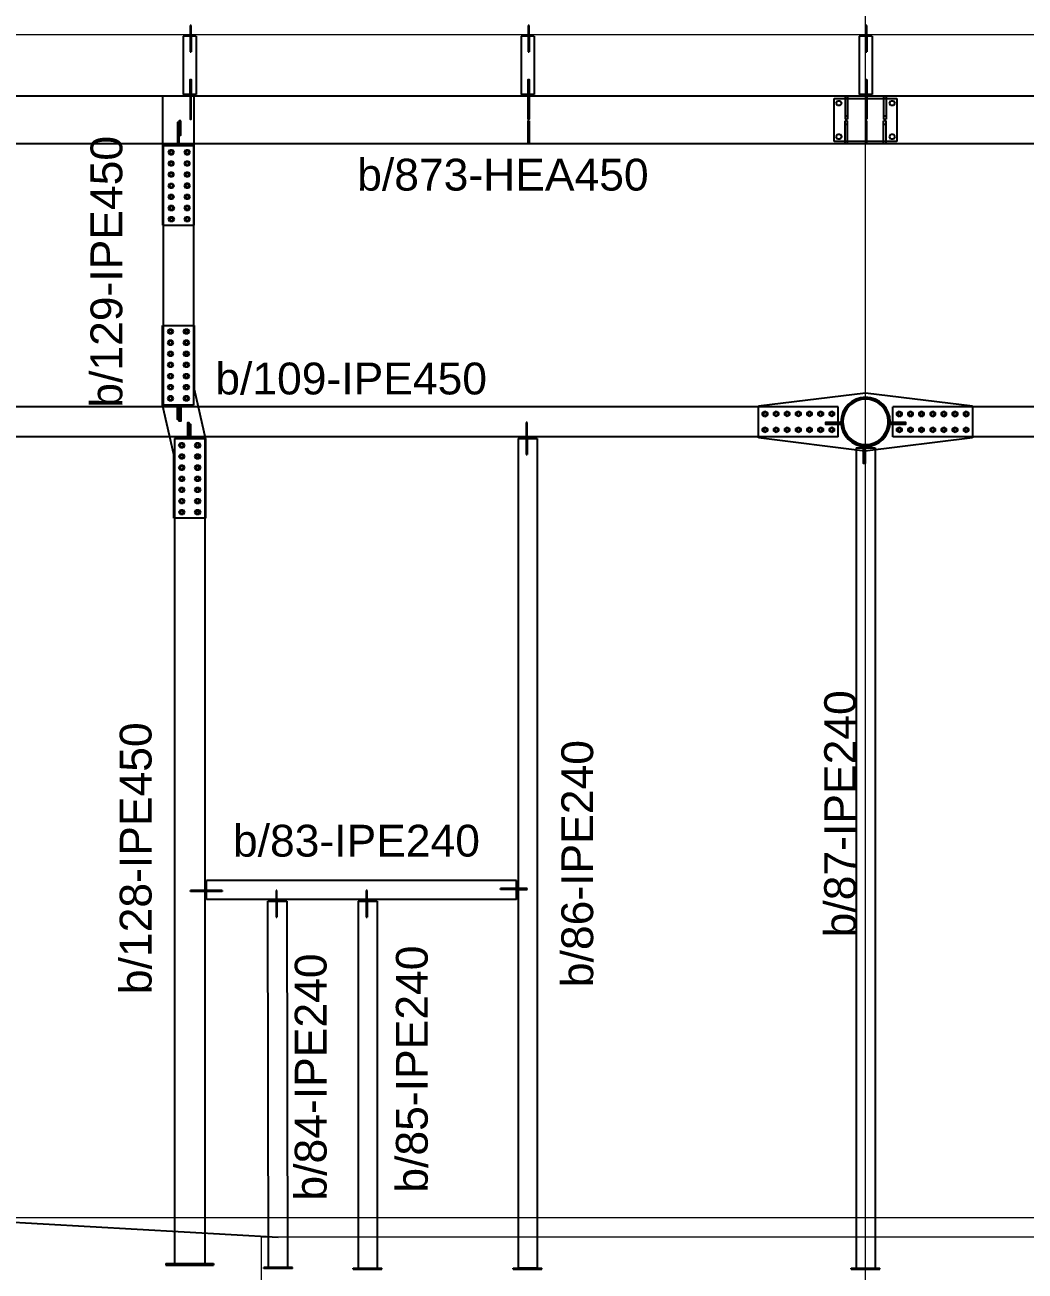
# Model space of a CAD drawing. Extents: x 7536 to 102814, y -9868 to 35131.
# Drawn here: x 50546 to 56836, y 22618 to 30450 of the extents above; entities that cross this region are included whole.
import ezdxf
from ezdxf.enums import TextEntityAlignment as Align

# ---------------------------------------------------------------- set-up
doc = ezdxf.new("R2010")
doc.units = 0
doc.header["$LTSCALE"] = 0.4
doc.linetypes.add('Grid Line', pattern=[3.33375, 1.905, -0.47625, 0.47625, -0.47625])
doc.layers.get('0').update_dxf_attribs({"color": 255})
for name, color, linetype, lineweight in [('0-1', 7, 'Continuous', 5), ('E_COLUMNAS-1', 1, 'Continuous', 25), ('E_EJES-1', 8, 'Grid Line', 9), ('E_TEXTO', 3, 'Continuous', 9), ('E_VIGAS-2', 5, 'Continuous', 25), ('I-WALL-1', 2, 'Continuous', 18)]:
    doc.layers.add(name, color=color, linetype=linetype, lineweight=lineweight)
doc.layers.add('P-PLATINA', color=6, linetype='Continuous')
doc.layers.add('VIGAS', color=8, linetype='Continuous')
doc.styles.add('VERDANA', font='arial.ttf')

msp = doc.modelspace()

# ---------------------------------------------------------------- linework, layer by layer
at = {"color": 1, "linetype": 'Continuous'}
for p, q in [((55647.5, 29958), (55656.2, 29973)), ((55656.2, 29943), (55647.5, 29958)), ((55656.2, 29973), (55673.5, 29973)), ((55673.5, 29943), (55656.2, 29943)), ((55673.5, 29973), (55682.2, 29958)), ((55682.2, 29958), (55673.5, 29943)), ((55982.5, 29958), (55991.2, 29973)), ((55991.2, 29943), (55982.5, 29958)), ((55991.2, 29973), (56008.5, 29973)), ((56008.5, 29943), (55991.2, 29943)), ((56008.5, 29973), (56017.2, 29958)), ((56017.2, 29958), (56008.5, 29943)), ((55647.5, 29748), (55656.2, 29763)), ((55656.2, 29763), (55673.5, 29763)), ((55673.5, 29763), (55682.2, 29748)), ((55982.5, 29748), (55991.2, 29763)), ((55991.2, 29763), (56008.5, 29763)), ((56008.5, 29763), (56017.2, 29748)), ((55656.2, 29733), (55647.5, 29748)), ((55673.5, 29733), (55656.2, 29733)), ((55682.2, 29748), (55673.5, 29733)), ((55991.2, 29733), (55982.5, 29748)), ((56008.5, 29733), (55991.2, 29733)), ((56017.2, 29748), (56008.5, 29733))]:
    msp.add_line(p, q, dxfattribs=at)
for centre, radius, start, end in [((51466.1, 29649.7), 11.5, 108.10235, 288.10235), ((51466.1, 29649.7), 10, 0.10235, 180.10235), ((51466.1, 29649.7), 10, 180.10235, 0.10235), ((51466.1, 29649.7), 11.5, 288.10235, 108.10235), ((51566.1, 29649.9), 11.5, 108.10235, 288.10235), ((51566.1, 29649.9), 10, 0.10235, 180.10235), ((51566.1, 29649.9), 10, 180.10235, 0.10235), ((51566.1, 29649.9), 11.5, 288.10235, 108.10235), ((51466.2, 29579.7), 11.5, 108.10235, 288.10235), ((51466.2, 29579.7), 10, 0.10235, 180.10235), ((51466.2, 29579.7), 10, 180.10235, 0.10235), ((51466.2, 29579.7), 11.5, 288.10235, 108.10235), ((51566.2, 29579.9), 11.5, 108.10235, 288.10235), ((51566.2, 29579.9), 10, 0.10235, 180.10235), ((51566.2, 29579.9), 10, 180.10235, 0.10235), ((51566.2, 29579.9), 11.5, 288.10235, 108.10235), ((51466.3, 29509.7), 11.5, 108.10235, 288.10235), ((51466.4, 29439.7), 11.5, 108.10235, 288.10235), ((51466.3, 29509.7), 10, 0.10235, 180.10235), ((51466.3, 29509.7), 10, 180.10235, 0.10235), ((51466.4, 29439.7), 10, 0.10235, 180.10235), ((51466.3, 29509.7), 11.5, 288.10235, 108.10235), ((51466.4, 29439.7), 11.5, 288.10235, 108.10235), ((51566.3, 29509.9), 11.5, 108.10235, 288.10235), ((51566.4, 29439.9), 11.5, 108.10235, 288.10235), ((51566.3, 29509.9), 10, 0.10235, 180.10235), ((51566.3, 29509.9), 10, 180.10235, 0.10235), ((51566.4, 29439.9), 10, 0.10235, 180.10235), ((51566.3, 29509.9), 11.5, 288.10235, 108.10235), ((51566.4, 29439.9), 11.5, 288.10235, 108.10235), ((51466.6, 29369.7), 11.5, 108.10235, 288.10235), ((51466.4, 29439.7), 10, 180.10235, 0.10235), ((51466.6, 29369.7), 10, 0.10235, 180.10235), ((51466.6, 29369.7), 11.5, 288.10235, 108.10235), ((51566.6, 29369.9), 11.5, 108.10235, 288.10235), ((51566.4, 29439.9), 10, 180.10235, 0.10235), ((51566.6, 29369.9), 10, 0.10235, 180.10235), ((51566.6, 29369.9), 11.5, 288.10235, 108.10235), ((51466.7, 29299.7), 11.5, 108.10235, 288.10235), ((51466.6, 29369.7), 10, 180.10235, 0.10235), ((51466.7, 29299.7), 10, 0.10235, 180.10235), ((51466.7, 29299.7), 10, 180.10235, 0.10235), ((51466.7, 29299.7), 11.5, 288.10235, 108.10235), ((51566.7, 29299.9), 11.5, 108.10235, 288.10235), ((51566.6, 29369.9), 10, 180.10235, 0.10235), ((51566.7, 29299.9), 10, 0.10235, 180.10235), ((51566.7, 29299.9), 10, 180.10235, 0.10235), ((51566.7, 29299.9), 11.5, 288.10235, 108.10235), ((51466.8, 29229.7), 11.5, 108.10235, 288.10235), ((51466.8, 29229.7), 10, 0.10235, 180.10235), ((51466.8, 29229.7), 10, 180.10235, 0.10235), ((51466.8, 29229.7), 11.5, 288.10235, 108.10235), ((51566.8, 29229.9), 11.5, 108.10235, 288.10235), ((51566.8, 29229.9), 10, 0.10235, 180.10235), ((51566.8, 29229.9), 10, 180.10235, 0.10235), ((51566.8, 29229.9), 11.5, 288.10235, 108.10235), ((51461.4, 28523.4), 11.5, 108, 288), ((51461.4, 28523.4), 10, 0, 180), ((51461.4, 28523.4), 10, 180, 0), ((51461.4, 28523.4), 11.5, 288, 108), ((51561.4, 28523.4), 11.5, 108, 288), ((51561.4, 28523.4), 10, 0, 180), ((51561.4, 28523.4), 10, 180, 0), ((51561.4, 28523.4), 11.5, 288, 108), ((51461.4, 28453.4), 11.5, 108, 288), ((51461.4, 28453.4), 10, 0, 180), ((51461.4, 28453.4), 10, 180, 0), ((51461.4, 28453.4), 11.5, 288, 108), ((51561.4, 28453.4), 11.5, 108, 288), ((51561.4, 28453.4), 10, 0, 180), ((51561.4, 28453.4), 10, 180, 0), ((51561.4, 28453.4), 11.5, 288, 108), ((51461.4, 28383.4), 11.5, 108, 288), ((51461.4, 28383.4), 10, 0, 180), ((51461.4, 28383.4), 10, 180, 0), ((51461.4, 28383.4), 11.5, 288, 108), ((51561.4, 28383.4), 11.5, 108, 288), ((51561.4, 28383.4), 10, 0, 180), ((51561.4, 28383.4), 10, 180, 0), ((51561.4, 28383.4), 11.5, 288, 108), ((51461.4, 28313.4), 11.5, 108, 288), ((51461.4, 28313.4), 10, 0, 180), ((51461.4, 28313.4), 10, 180, 0), ((51461.4, 28313.4), 11.5, 288, 108), ((51561.4, 28313.4), 11.5, 108, 288), ((51561.4, 28313.4), 10, 0, 180), ((51561.4, 28313.4), 10, 180, 0), ((51561.4, 28313.4), 11.5, 288, 108), ((51461.4, 28243.4), 11.5, 108, 288), ((51461.4, 28243.4), 10, 0, 180), ((51461.4, 28243.4), 10, 180, 0), ((51461.4, 28243.4), 11.5, 288, 108), ((51561.4, 28243.4), 11.5, 108, 288), ((51561.4, 28243.4), 10, 0, 180), ((51561.4, 28243.4), 10, 180, 0), ((51561.4, 28243.4), 11.5, 288, 108), ((51461.4, 28173.4), 11.5, 108, 288), ((51461.4, 28173.4), 10, 0, 180), ((51461.4, 28173.4), 10, 180, 0), ((51461.4, 28173.4), 11.5, 288, 108), ((51561.4, 28173.4), 11.5, 108, 288), ((51561.4, 28173.4), 10, 0, 180), ((51561.4, 28173.4), 10, 180, 0), ((51561.4, 28173.4), 11.5, 288, 108), ((51461.4, 28103.4), 11.5, 108, 288), ((51461.4, 28103.4), 10, 0, 180), ((51461.4, 28103.4), 10, 180, 0), ((51461.4, 28103.4), 11.5, 288, 108), ((51561.4, 28103.4), 11.5, 108, 288), ((51561.4, 28103.4), 10, 0, 180), ((51561.4, 28103.4), 10, 180, 0), ((51561.4, 28103.4), 11.5, 288, 108), ((55199.9, 28005.7), 11.5, 18.0268, 198.0268), ((55199.9, 28005.7), 11.5, 198.0268, 18.0268), ((55199.9, 28005.7), 10, 90.0268, 270.0268), ((55199.9, 28005.7), 10, 270.0268, 90.0268), ((55269.9, 28005.7), 11.5, 18.0268, 198.0268), ((55269.9, 28005.7), 11.5, 198.0268, 18.0268), ((55269.9, 28005.7), 10, 90.0268, 270.0268), ((55269.9, 28005.7), 10, 270.0268, 90.0268), ((55339.9, 28005.7), 11.5, 18.0268, 198.0268), ((55339.9, 28005.7), 11.5, 198.0268, 18.0268), ((55339.9, 28005.7), 10, 90.0268, 270.0268), ((55339.9, 28005.7), 10, 270.0268, 90.0268), ((55409.9, 28005.8), 11.5, 18.0268, 198.0268), ((55409.9, 28005.8), 11.5, 198.0268, 18.0268), ((55409.9, 28005.8), 10, 90.0268, 270.0268), ((55409.9, 28005.8), 10, 270.0268, 90.0268), ((55479.9, 28005.8), 11.5, 18.0268, 198.0268), ((55479.9, 28005.8), 11.5, 198.0268, 18.0268), ((55479.9, 28005.8), 10, 90.0268, 270.0268), ((55479.9, 28005.8), 10, 270.0268, 90.0268), ((55549.9, 28005.8), 11.5, 18.0268, 198.0268), ((55549.9, 28005.8), 11.5, 198.0268, 18.0268), ((55549.9, 28005.8), 10, 90.0268, 270.0268), ((55549.9, 28005.8), 10, 270.0268, 90.0268), ((55619.9, 28005.9), 11.5, 18.0268, 198.0268), ((55619.9, 28005.9), 11.5, 198.0268, 18.0268), ((55619.9, 28005.9), 10, 90.0268, 270.0268), ((55619.9, 28005.9), 10, 270.0268, 90.0268), ((56044.9, 28005.4), 11.5, 18.0268, 198.0268), ((56044.9, 28005.4), 11.5, 198.0268, 18.0268), ((56044.9, 28005.4), 10, 90.0268, 270.0268), ((56044.9, 28005.4), 10, 270.0268, 90.0268), ((56114.9, 28005.4), 11.5, 18.0268, 198.0268), ((56114.9, 28005.4), 11.5, 198.0268, 18.0268), ((56114.9, 28005.4), 10, 90.0268, 270.0268), ((56114.9, 28005.4), 10, 270.0268, 90.0268), ((56184.9, 28005.5), 11.5, 18.0268, 198.0268), ((56184.9, 28005.5), 11.5, 198.0268, 18.0268), ((56184.9, 28005.5), 10, 90.0268, 270.0268), ((56184.9, 28005.5), 10, 270.0268, 90.0268), ((56254.9, 28005.5), 11.5, 18.0268, 198.0268), ((56254.9, 28005.5), 11.5, 198.0268, 18.0268), ((56254.9, 28005.5), 10, 90.0268, 270.0268), ((56254.9, 28005.5), 10, 270.0268, 90.0268), ((56324.9, 28005.5), 11.5, 18.0268, 198.0268), ((56324.9, 28005.5), 11.5, 198.0268, 18.0268), ((56324.9, 28005.5), 10, 90.0268, 270.0268), ((56324.9, 28005.5), 10, 270.0268, 90.0268), ((56394.9, 28005.6), 11.5, 18.0268, 198.0268), ((56394.9, 28005.6), 11.5, 198.0268, 18.0268), ((56394.9, 28005.6), 10, 90.0268, 270.0268), ((56394.9, 28005.6), 10, 270.0268, 90.0268), ((56464.9, 28005.6), 11.5, 18.0268, 198.0268), ((56464.9, 28005.6), 11.5, 198.0268, 18.0268), ((56464.9, 28005.6), 10, 90.0268, 270.0268), ((56464.9, 28005.6), 10, 270.0268, 90.0268), ((55199.9, 27905.7), 11.5, 18.0268, 198.0268), ((55199.9, 27905.7), 11.5, 198.0268, 18.0268), ((55199.9, 27905.7), 10, 90.0268, 270.0268), ((55199.9, 27905.7), 10, 270.0268, 90.0268), ((55269.9, 27905.7), 11.5, 18.0268, 198.0268), ((55269.9, 27905.7), 11.5, 198.0268, 18.0268), ((55269.9, 27905.7), 10, 90.0268, 270.0268), ((55269.9, 27905.7), 10, 270.0268, 90.0268), ((55339.9, 27905.7), 11.5, 18.0268, 198.0268), ((55339.9, 27905.7), 11.5, 198.0268, 18.0268), ((55339.9, 27905.7), 10, 90.0268, 270.0268), ((55339.9, 27905.7), 10, 270.0268, 90.0268), ((55409.9, 27905.8), 11.5, 18.0268, 198.0268), ((55409.9, 27905.8), 11.5, 198.0268, 18.0268), ((55409.9, 27905.8), 10, 90.0268, 270.0268), ((55409.9, 27905.8), 10, 270.0268, 90.0268), ((55479.9, 27905.8), 11.5, 18.0268, 198.0268), ((55479.9, 27905.8), 11.5, 198.0268, 18.0268), ((55479.9, 27905.8), 10, 90.0268, 270.0268), ((55479.9, 27905.8), 10, 270.0268, 90.0268), ((55549.9, 27905.8), 11.5, 18.0268, 198.0268), ((55549.9, 27905.8), 11.5, 198.0268, 18.0268), ((55549.9, 27905.8), 10, 90.0268, 270.0268), ((55549.9, 27905.8), 10, 270.0268, 90.0268), ((55619.9, 27905.9), 11.5, 18.0268, 198.0268), ((55619.9, 27905.9), 11.5, 198.0268, 18.0268), ((55619.9, 27905.9), 10, 90.0268, 270.0268), ((55619.9, 27905.9), 10, 270.0268, 90.0268), ((56044.9, 27905.4), 11.5, 18.0268, 198.0268), ((56044.9, 27905.4), 11.5, 198.0268, 18.0268), ((56044.9, 27905.4), 10, 90.0268, 270.0268), ((56044.9, 27905.4), 10, 270.0268, 90.0268), ((56114.9, 27905.4), 11.5, 18.0268, 198.0268), ((56114.9, 27905.4), 11.5, 198.0268, 18.0268), ((56114.9, 27905.4), 10, 90.0268, 270.0268), ((56114.9, 27905.4), 10, 270.0268, 90.0268), ((56184.9, 27905.5), 11.5, 18.0268, 198.0268), ((56184.9, 27905.5), 11.5, 198.0268, 18.0268), ((56184.9, 27905.5), 10, 90.0268, 270.0268), ((56184.9, 27905.5), 10, 270.0268, 90.0268), ((56254.9, 27905.5), 11.5, 18.0268, 198.0268), ((56254.9, 27905.5), 11.5, 198.0268, 18.0268), ((56254.9, 27905.5), 10, 90.0268, 270.0268), ((56254.9, 27905.5), 10, 270.0268, 90.0268), ((56324.9, 27905.5), 11.5, 18.0268, 198.0268), ((56324.9, 27905.5), 11.5, 198.0268, 18.0268), ((56324.9, 27905.5), 10, 90.0268, 270.0268), ((56324.9, 27905.5), 10, 270.0268, 90.0268), ((56394.9, 27905.6), 11.5, 18.0268, 198.0268), ((56394.9, 27905.6), 11.5, 198.0268, 18.0268), ((56394.9, 27905.6), 10, 90.0268, 270.0268), ((56394.9, 27905.6), 10, 270.0268, 90.0268), ((56464.9, 27905.6), 11.5, 18.0268, 198.0268), ((56464.9, 27905.6), 11.5, 198.0268, 18.0268), ((56464.9, 27905.6), 10, 90.0268, 270.0268), ((56464.9, 27905.6), 10, 270.0268, 90.0268), ((51532.4, 27807.9), 11.5, 108, 288), ((51532.4, 27807.9), 10, 0, 180), ((51532.4, 27807.9), 10, 180, 0), ((51532.4, 27807.9), 11.5, 288, 108), ((51632.4, 27807.9), 11.5, 108, 288), ((51632.4, 27807.9), 10, 0, 180), ((51632.4, 27807.9), 10, 180, 0), ((51632.4, 27807.9), 11.5, 288, 108), ((51532.4, 27737.9), 11.5, 108, 288), ((51532.4, 27737.9), 10, 0, 180), ((51532.4, 27737.9), 10, 180, 0), ((51532.4, 27737.9), 11.5, 288, 108), ((51632.4, 27737.9), 11.5, 108, 288), ((51632.4, 27737.9), 10, 0, 180), ((51632.4, 27737.9), 10, 180, 0), ((51632.4, 27737.9), 11.5, 288, 108), ((51532.4, 27667.9), 11.5, 108, 288), ((51532.4, 27667.9), 10, 0, 180), ((51532.4, 27667.9), 10, 180, 0), ((51532.4, 27667.9), 11.5, 288, 108), ((51632.4, 27667.9), 11.5, 108, 288), ((51632.4, 27667.9), 10, 0, 180), ((51632.4, 27667.9), 10, 180, 0), ((51632.4, 27667.9), 11.5, 288, 108), ((51532.4, 27597.9), 11.5, 108, 288), ((51532.4, 27597.9), 10, 0, 180), ((51532.4, 27597.9), 10, 180, 0), ((51532.4, 27597.9), 11.5, 288, 108), ((51632.4, 27597.9), 11.5, 108, 288), ((51632.4, 27597.9), 10, 0, 180), ((51632.4, 27597.9), 10, 180, 0), ((51632.4, 27597.9), 11.5, 288, 108), ((51532.4, 27527.9), 11.5, 108, 288), ((51532.4, 27527.9), 10, 0, 180), ((51532.4, 27527.9), 10, 180, 0), ((51532.4, 27527.9), 11.5, 288, 108), ((51632.4, 27527.9), 11.5, 108, 288), ((51632.4, 27527.9), 10, 0, 180), ((51632.4, 27527.9), 10, 180, 0), ((51632.4, 27527.9), 11.5, 288, 108), ((51532.4, 27457.9), 11.5, 108, 288), ((51532.4, 27457.9), 10, 0, 180), ((51532.4, 27457.9), 10, 180, 0), ((51532.4, 27457.9), 11.5, 288, 108), ((51632.4, 27457.9), 11.5, 108, 288), ((51632.4, 27457.9), 10, 0, 180), ((51632.4, 27457.9), 10, 180, 0), ((51632.4, 27457.9), 11.5, 288, 108), ((51532.4, 27387.9), 11.5, 108, 288), ((51532.4, 27387.9), 10, 0, 180), ((51532.4, 27387.9), 10, 180, 0), ((51532.4, 27387.9), 11.5, 288, 108), ((51632.4, 27387.9), 11.5, 108, 288), ((51632.4, 27387.9), 10, 0, 180), ((51632.4, 27387.9), 10, 180, 0), ((51632.4, 27387.9), 11.5, 288, 108)]:
    msp.add_arc(centre, radius, start, end, dxfattribs=at)
at = {"layer": '0-1', "color": 8}
msp.add_line((61827.4, 30389.2), (49837.4, 30389.2), dxfattribs=at)
at = {"layer": 'E_COLUMNAS-1'}
for centre, radius, start, end in [((55832.4, 27955.7), 155, 78.75, 258.75), ((55832.4, 27955.7), 155, 78.75, 258.75), ((55832.4, 27955.6), 152.5, 11.25, 191.25), ((55832.4, 27955.6), 142.5, 348.75, 168.75), ((55832.4, 27955.7), 155, 258.75, 78.75), ((55832.4, 27955.7), 155, 258.75, 78.75), ((55832.4, 27955.6), 152.5, 191.25, 11.25), ((55832.4, 27955.6), 142.5, 168.75, 348.75)]:
    msp.add_arc(centre, radius, start, end, dxfattribs=at)
at = {"layer": 'E_EJES-1'}
for p, q in [((55832.4, 3740.4), (55832.4, 34230.5)), ((8436, 22955.7), (101914.5, 22955.7))]:
    msp.add_line(p, q, dxfattribs=at)
at = {"layer": 'E_VIGAS-2', "color": 30, "true_color": 0xf26722}
msp.add_line((38801.6, 23587.9), (52139, 22830.8), dxfattribs=at)
at = {"layer": 'I-WALL-1', "color": 40, "true_color": 0xf8d731}
msp.add_lwpolyline([(56032.6, 15080.8), (56032.6, 22330.8), (59632.6, 22330.8), (59632.6, 22830.8), (52032.6, 22830.8), (52032.6, 22330.8), (55632.6, 22330.8), (55632.6, 15080.8), (52032.6, 15080.8), (52032.6, 14580.8), (59632.6, 14580.8), (59632.6, 15080.8)], close=True, dxfattribs=at)
at = {"layer": 'P-PLATINA'}
for p, q in [((51585.1, 30022.5), (51591.1, 30022.5)), ((53710.1, 30022.5), (53716.1, 30022.5)), ((51585.1, 29883.3), (51591.1, 29883.3)), ((53710.1, 29883.3), (53716.1, 29883.3)), ((53710.1, 29816.8), (53716.1, 29816.8)), ((51516.1, 27985.4), (51526.1, 27985.4)), ((51571.7, 27926), (51577.7, 27926))]:
    msp.add_line(p, q, dxfattribs=at)
for points in [[(51585.1, 30002.7), (51585.1, 30012.5), (51585.1, 30107.5), (51591.1, 30107.5), (51591.1, 30012.5), (51591.1, 30002.7)], [(53710.1, 30002.5), (53710.1, 30012.5), (53710.1, 30107.5), (53716.1, 30107.5), (53716.1, 30012.5), (53716.1, 30002.5)], [(51585.1, 30002.5), (51585.1, 29858.3), (51591.1, 29858.3), (51591.1, 30002.5)], [(53716.1, 30002.5), (53716.1, 29858.3), (53710.1, 29858.3), (53710.1, 30002.5)], [(51516.1, 29692.5), (51516.1, 29836.8), (51506.7, 29836.8), (51506.7, 29692.5)], [(51516.1, 28060.7), (51516.1, 27970.4), (51506.7, 27970.4), (51506.7, 28060.7)], [(51577.7, 27850.7), (51577.7, 27941), (51587.1, 27941), (51587.1, 27850.7)]]:
    msp.add_lwpolyline(points, dxfattribs=at)
for points in [[(51526.1, 29846.8), (51516.1, 29846.8), (51516.1, 29756.8), (51526.1, 29756.8)], [(53716.1, 29846.8), (53716.1, 29706.8), (53710.1, 29706.8), (53710.1, 29846.8)], [(51526.1, 28050.4), (51526.1, 27960.4), (51516.1, 27960.4), (51516.1, 28050.4)], [(51571.7, 27861), (51571.7, 27951), (51577.7, 27951), (51577.7, 27861)], [(55679.9, 27941), (55679.9, 27951), (55677.8, 27951), (55579.9, 27951), (55579.9, 27941), (55678.8, 27941)], [(55985.9, 27941.1), (56084.8, 27940.8), (56084.8, 27950.8), (55986.9, 27951.1), (55984.8, 27951.1), (55984.8, 27941.1)], [(55819.3, 27803.1), (55829.3, 27803.1), (55829.3, 27801), (55829.3, 27693.1), (55819.3, 27693.1), (55819.3, 27802)]]:
    msp.add_lwpolyline(points, close=True, dxfattribs=at)
at = {"layer": 'VIGAS'}
for p, q in [((51591.1, 30446.7), (51585.1, 30446.7)), ((51585.1, 30446.7), (51585.1, 30389.2)), ((51585.1, 30436.7), (51591.1, 30436.7)), ((51585.1, 30389.2), (51585.1, 30379.2)), ((51585.1, 30389.2), (51591.1, 30389.2)), ((51591.1, 30389.2), (51591.1, 30446.7)), ((51591.1, 30389.2), (51591.1, 30379.2)), ((53716.1, 30446.7), (53710.1, 30446.7)), ((53710.1, 30446.7), (53710.1, 30389.2)), ((53710.1, 30436.7), (53716.1, 30436.7)), ((53710.1, 30389.2), (53710.1, 30379.2)), ((53710.1, 30389.2), (53716.1, 30389.2)), ((53716.1, 30389.2), (53716.1, 30446.7)), ((53716.1, 30389.2), (53716.1, 30379.2)), ((55840.9, 30446.7), (55834.9, 30446.7)), ((55834.9, 30446.7), (55834.9, 30389.2)), ((55834.9, 30436.7), (55840.9, 30436.7)), ((55834.9, 30389.2), (55834.9, 30379.2)), ((55834.9, 30389.2), (55840.9, 30389.2)), ((55840.9, 30389.2), (55840.9, 30446.7)), ((55840.9, 30389.2), (55840.9, 30379.2)), ((51623.6, 30379.2), (51541.6, 30379.2)), ((51541.6, 30379.2), (51541.6, 30012.5)), ((51585.1, 30379.2), (51585.1, 30281.7)), ((51585.1, 30376.7), (51591.1, 30376.7)), ((51591.1, 30379.2), (51591.1, 30281.7)), ((51623.6, 30379.2), (51623.6, 30012.5)), ((53748.6, 30379.2), (53666.6, 30379.2)), ((53666.6, 30379.2), (53666.6, 30012.5)), ((53710.1, 30379.2), (53710.1, 30281.7)), ((53710.1, 30376.7), (53716.1, 30376.7)), ((53716.1, 30379.2), (53716.1, 30281.7)), ((53748.6, 30379.2), (53748.6, 30012.5)), ((55873.4, 30379.2), (55791.4, 30379.2)), ((55791.4, 30379.2), (55791.4, 30012.5)), ((55834.9, 30379.2), (55834.9, 30281.7)), ((55834.9, 30376.7), (55840.9, 30376.7)), ((55840.9, 30379.2), (55840.9, 30281.7)), ((55873.4, 30379.2), (55873.4, 30012.5)), ((51585.1, 30296.7), (51591.1, 30296.7)), ((51585.1, 30281.7), (51591.1, 30281.7)), ((53710.1, 30296.7), (53716.1, 30296.7)), ((53710.1, 30281.7), (53716.1, 30281.7)), ((55834.9, 30296.7), (55840.9, 30296.7)), ((55834.9, 30281.7), (55840.9, 30281.7)), ((55834.9, 30107.5), (55834.9, 30012.5)), ((55834.9, 30107.5), (55840.9, 30107.5)), ((55840.9, 30107.5), (55840.9, 30012.5)), ((51510.3, 30002.5), (49832.4, 30002.5)), ((51611.4, 30002.7), (51411.4, 30002.4)), ((51411.4, 30002.4), (51411.4, 29192.2)), ((51611.4, 30002.5), (51510.3, 30002.5)), ((51623.6, 30012.5), (51541.6, 30012.5)), ((51585.1, 30002.5), (51585.1, 30002.7)), ((51591.1, 30002.5), (51585.1, 30002.5)), ((51591.1, 30002.5), (51591.1, 30002.7)), ((51611.4, 29192.5), (51611.4, 30002.7)), ((61832.4, 30002.5), (51611.4, 30002.5)), ((53748.6, 30012.5), (53666.6, 30012.5)), ((53710.1, 30002.5), (53716.1, 30002.5)), ((55703.4, 30002.5), (55703.4, 29858.3)), ((55703.4, 30002.5), (55719.4, 30002.5)), ((55719.4, 30002.5), (55719.4, 29858.3)), ((55873.4, 30012.5), (55791.4, 30012.5)), ((55834.9, 30022.5), (55840.9, 30022.5)), ((55834.9, 30012.5), (55834.9, 30002.5)), ((55834.9, 30002.5), (55834.9, 29858.3)), ((55834.9, 30002.5), (55840.9, 30002.5)), ((55840.9, 30012.5), (55840.9, 30002.5)), ((55840.9, 30002.5), (55840.9, 29858.3)), ((55945.4, 30002.5), (55945.4, 29858.3)), ((55945.4, 30002.5), (55961.4, 30002.5)), ((55961.4, 30002.5), (55961.4, 29858.3)), ((55634.9, 29988), (56029.9, 29988)), ((55634.9, 29718), (55634.9, 29988)), ((56029.9, 29988), (56029.9, 29718)), ((55703.4, 29878.3), (55719.4, 29878.3)), ((55703.4, 29858.3), (55719.4, 29858.3)), ((55719.4, 29846.8), (55703.4, 29846.8)), ((55703.4, 29702.5), (55703.4, 29846.8)), ((55719.4, 29702.5), (55719.4, 29846.8)), ((55834.9, 29883.3), (55840.9, 29883.3)), ((55834.9, 29858.3), (55840.9, 29858.3)), ((55840.9, 29846.8), (55834.9, 29846.8)), ((55834.9, 29706.8), (55834.9, 29846.8)), ((55840.9, 29706.8), (55840.9, 29846.8)), ((55945.4, 29878.3), (55961.4, 29878.3)), ((55945.4, 29858.3), (55961.4, 29858.3)), ((55961.4, 29846.8), (55945.4, 29846.8)), ((55945.4, 29702.5), (55945.4, 29846.8)), ((55961.4, 29702.5), (55961.4, 29846.8)), ((55703.4, 29826.8), (55719.4, 29826.8)), ((55834.9, 29816.8), (55840.9, 29816.8)), ((55945.4, 29826.8), (55961.4, 29826.8)), ((51411.4, 29702.5), (49832.4, 29702.5)), ((51611.4, 29702.5), (51411.4, 29702.5)), ((51416.4, 29692.5), (51606.4, 29692.5)), ((51416.4, 29692.5), (51416.4, 29192.2)), ((51606.4, 29692.5), (51606.4, 29192.5)), ((61832.4, 29702.5), (51611.4, 29702.5)), ((56029.9, 29718), (55634.9, 29718)), ((55719.4, 29702.5), (55703.4, 29702.5)), ((55840.9, 29706.8), (55834.9, 29706.8)), ((55961.4, 29702.5), (55945.4, 29702.5)), ((51448.7, 29649.7), (51457.4, 29664.7)), ((51457.4, 29634.7), (51448.7, 29649.7)), ((51457.4, 29664.7), (51474.7, 29664.7)), ((51474.7, 29634.7), (51457.4, 29634.7)), ((51474.7, 29664.7), (51483.4, 29649.8)), ((51483.4, 29649.8), (51474.7, 29634.7)), ((51548.7, 29649.9), (51557.4, 29664.9)), ((51557.4, 29634.9), (51548.7, 29649.9)), ((51557.4, 29664.9), (51574.7, 29664.9)), ((51574.7, 29634.9), (51557.4, 29634.9)), ((51574.7, 29664.9), (51583.4, 29649.9)), ((51583.4, 29649.9), (51574.7, 29634.9)), ((51448.9, 29579.7), (51457.5, 29594.7)), ((51457.6, 29564.7), (51448.9, 29579.7)), ((51457.5, 29594.7), (51474.8, 29594.7)), ((51474.9, 29564.7), (51457.6, 29564.7)), ((51474.8, 29594.7), (51483.5, 29579.8)), ((51483.5, 29579.8), (51474.9, 29564.7)), ((51548.9, 29579.9), (51557.5, 29594.9)), ((51557.6, 29564.9), (51548.9, 29579.9)), ((51557.5, 29594.9), (51574.8, 29594.9)), ((51574.9, 29564.9), (51557.6, 29564.9)), ((51574.8, 29594.9), (51583.5, 29579.9)), ((51583.5, 29579.9), (51574.9, 29564.9)), ((51449, 29509.7), (51457.6, 29524.7)), ((51457.7, 29494.7), (51449, 29509.7)), ((51449.1, 29439.7), (51457.7, 29454.7)), ((51457.6, 29524.7), (51474.9, 29524.7)), ((51475, 29494.7), (51457.7, 29494.7)), ((51457.7, 29454.7), (51475.1, 29454.7)), ((51474.9, 29524.7), (51483.6, 29509.8)), ((51483.6, 29509.8), (51475, 29494.7)), ((51475.1, 29454.7), (51483.8, 29439.8)), ((51549, 29509.9), (51557.6, 29524.9)), ((51557.7, 29494.9), (51549, 29509.9)), ((51549.1, 29439.9), (51557.7, 29454.9)), ((51557.6, 29524.9), (51574.9, 29524.9)), ((51575, 29494.9), (51557.7, 29494.9)), ((51557.7, 29454.9), (51575.1, 29454.9)), ((51574.9, 29524.9), (51583.6, 29509.9)), ((51583.6, 29509.9), (51575, 29494.9)), ((51575.1, 29454.9), (51583.8, 29439.9)), ((51457.8, 29424.7), (51449.1, 29439.7)), ((51449.2, 29369.7), (51457.9, 29384.7)), ((51475.1, 29424.7), (51457.8, 29424.7)), ((51457.9, 29384.7), (51475.2, 29384.7)), ((51483.8, 29439.8), (51475.1, 29424.7)), ((51475.2, 29384.7), (51483.9, 29369.8)), ((51557.8, 29424.9), (51549.1, 29439.9)), ((51549.2, 29369.9), (51557.9, 29384.9)), ((51575.1, 29424.9), (51557.8, 29424.9)), ((51557.9, 29384.9), (51575.2, 29384.9)), ((51583.8, 29439.9), (51575.1, 29424.9)), ((51575.2, 29384.9), (51583.9, 29369.9)), ((51457.9, 29354.7), (51449.2, 29369.7)), ((51449.4, 29299.7), (51458, 29314.7)), ((51458.1, 29284.7), (51449.4, 29299.7)), ((51475.2, 29354.7), (51457.9, 29354.7)), ((51458, 29314.7), (51475.3, 29314.7)), ((51483.9, 29369.8), (51475.2, 29354.7)), ((51475.3, 29314.7), (51484, 29299.8)), ((51484, 29299.8), (51475.4, 29284.7)), ((51557.9, 29354.9), (51549.2, 29369.9)), ((51549.4, 29299.9), (51558, 29314.9)), ((51558.1, 29284.9), (51549.4, 29299.9)), ((51575.2, 29354.9), (51557.9, 29354.9)), ((51558, 29314.9), (51575.3, 29314.9)), ((51583.9, 29369.9), (51575.2, 29354.9)), ((51575.3, 29314.9), (51584, 29299.9)), ((51584, 29299.9), (51575.4, 29284.9)), ((51449.5, 29229.7), (51458.1, 29244.7)), ((51458.2, 29214.7), (51449.5, 29229.7)), ((51475.4, 29284.7), (51458.1, 29284.7)), ((51458.1, 29244.7), (51475.4, 29244.7)), ((51475.5, 29214.7), (51458.2, 29214.7)), ((51475.4, 29244.7), (51484.1, 29229.8)), ((51484.1, 29229.8), (51475.5, 29214.7)), ((51549.5, 29229.9), (51558.1, 29244.9)), ((51558.2, 29214.9), (51549.5, 29229.9)), ((51575.4, 29284.9), (51558.1, 29284.9)), ((51558.1, 29244.9), (51575.4, 29244.9)), ((51575.5, 29214.9), (51558.2, 29214.9)), ((51575.4, 29244.9), (51584.1, 29229.9)), ((51584.1, 29229.9), (51575.5, 29214.9)), ((51411.4, 29192.2), (51611.4, 29192.5)), ((51416.4, 29192.2), (51416.4, 28560.7)), ((51606.4, 29192.5), (51606.4, 28560.7)), ((51411.4, 28063.4), (51411.4, 28560.7)), ((51411.4, 28560.7), (51611.4, 28560.7)), ((51416.4, 28560.7), (51416.4, 28060.7)), ((51444, 28523.4), (51452.7, 28538.4)), ((51452.7, 28508.4), (51444, 28523.4)), ((51452.7, 28538.4), (51470, 28538.4)), ((51470, 28538.4), (51478.7, 28523.4)), ((51478.7, 28523.4), (51470, 28508.4)), ((51544, 28523.4), (51552.7, 28538.4)), ((51552.7, 28508.4), (51544, 28523.4)), ((51552.7, 28538.4), (51570, 28538.4)), ((51570, 28538.4), (51578.7, 28523.4)), ((51578.7, 28523.4), (51570, 28508.4)), ((51606.4, 28560.7), (51606.4, 28060.7)), ((51611.4, 28560.7), (51611.4, 28160.7)), ((51444, 28453.4), (51452.7, 28468.4)), ((51452.7, 28438.4), (51444, 28453.4)), ((51470, 28508.4), (51452.7, 28508.4)), ((51452.7, 28468.4), (51470, 28468.4)), ((51470, 28438.4), (51452.7, 28438.4)), ((51470, 28468.4), (51478.7, 28453.4)), ((51478.7, 28453.4), (51470, 28438.4)), ((51544, 28453.4), (51552.7, 28468.4)), ((51552.7, 28438.4), (51544, 28453.4)), ((51570, 28508.4), (51552.7, 28508.4)), ((51552.7, 28468.4), (51570, 28468.4)), ((51570, 28438.4), (51552.7, 28438.4)), ((51570, 28468.4), (51578.7, 28453.4)), ((51578.7, 28453.4), (51570, 28438.4)), ((51444, 28383.4), (51452.7, 28398.4)), ((51452.7, 28368.4), (51444, 28383.4)), ((51452.7, 28398.4), (51470, 28398.4)), ((51470, 28368.4), (51452.7, 28368.4)), ((51470, 28398.4), (51478.7, 28383.4)), ((51478.7, 28383.4), (51470, 28368.4)), ((51544, 28383.4), (51552.7, 28398.4)), ((51552.7, 28368.4), (51544, 28383.4)), ((51552.7, 28398.4), (51570, 28398.4)), ((51570, 28368.4), (51552.7, 28368.4)), ((51570, 28398.4), (51578.7, 28383.4)), ((51578.7, 28383.4), (51570, 28368.4)), ((51444, 28313.4), (51452.7, 28328.4)), ((51452.7, 28298.4), (51444, 28313.4)), ((51452.7, 28328.4), (51470, 28328.4)), ((51470, 28298.4), (51452.7, 28298.4)), ((51470, 28328.4), (51478.7, 28313.4)), ((51478.7, 28313.4), (51470, 28298.4)), ((51544, 28313.4), (51552.7, 28328.4)), ((51552.7, 28298.4), (51544, 28313.4)), ((51552.7, 28328.4), (51570, 28328.4)), ((51570, 28298.4), (51552.7, 28298.4)), ((51570, 28328.4), (51578.7, 28313.4)), ((51578.7, 28313.4), (51570, 28298.4)), ((51444, 28243.4), (51452.7, 28258.4)), ((51452.7, 28228.4), (51444, 28243.4)), ((51452.7, 28258.4), (51470, 28258.4)), ((51470, 28228.4), (51452.7, 28228.4)), ((51470, 28258.4), (51478.7, 28243.4)), ((51478.7, 28243.4), (51470, 28228.4)), ((51544, 28243.4), (51552.7, 28258.4)), ((51552.7, 28228.4), (51544, 28243.4)), ((51552.7, 28258.4), (51570, 28258.4)), ((51570, 28228.4), (51552.7, 28228.4)), ((51570, 28258.4), (51578.7, 28243.4)), ((51578.7, 28243.4), (51570, 28228.4)), ((51444, 28173.4), (51452.7, 28188.4)), ((51452.7, 28158.4), (51444, 28173.4)), ((51444, 28103.4), (51452.7, 28118.4)), ((51452.7, 28188.4), (51470, 28188.4)), ((51470, 28158.4), (51452.7, 28158.4)), ((51452.7, 28118.4), (51470, 28118.4)), ((51470, 28188.4), (51478.7, 28173.4)), ((51478.7, 28173.4), (51470, 28158.4)), ((51470, 28118.4), (51478.7, 28103.4)), ((51544, 28173.4), (51552.7, 28188.4)), ((51552.7, 28158.4), (51544, 28173.4)), ((51544, 28103.4), (51552.7, 28118.4)), ((51552.7, 28188.4), (51570, 28188.4)), ((51570, 28158.4), (51552.7, 28158.4)), ((51552.7, 28118.4), (51570, 28118.4)), ((51570, 28188.4), (51578.7, 28173.4)), ((51578.7, 28173.4), (51570, 28158.4)), ((51570, 28118.4), (51578.7, 28103.4)), ((51611.4, 28160.7), (51682.4, 27847.9)), ((55159.9, 28055.7), (55832.4, 28137.8)), ((55159.9, 28055.7), (55832.4, 28137.8)), ((55832.4, 28137.8), (56504.9, 28055.7)), ((55832.4, 28137.8), (56504.9, 28055.7)), ((51414.3, 28050.7), (48004.9, 28050.7)), ((51482.4, 27750.7), (51411.4, 28063.4)), ((51636.3, 28050.7), (51414.3, 28050.7)), ((51606.4, 28060.7), (51416.4, 28060.7)), ((51452.7, 28088.4), (51444, 28103.4)), ((51470, 28088.4), (51452.7, 28088.4)), ((51478.7, 28103.4), (51470, 28088.4)), ((51552.7, 28088.4), (51544, 28103.4)), ((51570, 28088.4), (51552.7, 28088.4)), ((51578.7, 28103.4), (51570, 28088.4)), ((55159.9, 28050.7), (51636.3, 28050.7)), ((55159.9, 27855.7), (55159.9, 28055.7)), ((55159.9, 27855.7), (55159.9, 28055.7)), ((55659.9, 28050.7), (55159.9, 28050.7)), ((55659.9, 27860.7), (55659.9, 28050.7)), ((56504.9, 28050.7), (56004.9, 28050.7)), ((56004.9, 27860.7), (56004.9, 28050.7)), ((56504.9, 28055.7), (56504.9, 27855.7)), ((56504.9, 28055.7), (56504.9, 27855.7)), ((63659.8, 28050.7), (56504.9, 28050.7)), ((55184.9, 28014.3), (55199.9, 28023)), ((55184.9, 27997), (55184.9, 28014.3)), ((55199.9, 27988.3), (55184.9, 27997)), ((55199.9, 28023), (55214.9, 28014.3)), ((55214.9, 27997), (55199.9, 27988.3)), ((55214.9, 28014.3), (55214.9, 27997)), ((55254.9, 28014.3), (55269.9, 28023)), ((55254.9, 27997), (55254.9, 28014.3)), ((55269.9, 27988.4), (55254.9, 27997)), ((55269.9, 28023), (55284.9, 28014.4)), ((55284.9, 27997), (55269.9, 27988.4)), ((55284.9, 28014.4), (55284.9, 27997)), ((55324.9, 28014.4), (55339.9, 28023)), ((55324.9, 27997.1), (55324.9, 28014.4)), ((55339.9, 27988.4), (55324.9, 27997.1)), ((55339.9, 28023), (55354.9, 28014.4)), ((55354.9, 27997.1), (55339.9, 27988.4)), ((55354.9, 28014.4), (55354.9, 27997.1)), ((55394.9, 28014.4), (55409.9, 28023.1)), ((55394.9, 27997.1), (55394.9, 28014.4)), ((55409.9, 27988.4), (55394.9, 27997.1)), ((55409.9, 28023.1), (55424.9, 28014.4)), ((55424.9, 27997.1), (55409.9, 27988.4)), ((55424.9, 28014.4), (55424.9, 27997.1)), ((55464.9, 28014.4), (55479.9, 28023.1)), ((55464.9, 27997.1), (55464.9, 28014.4)), ((55479.9, 27988.5), (55464.9, 27997.1)), ((55479.9, 28023.1), (55494.9, 28014.5)), ((55494.9, 27997.1), (55479.9, 27988.5)), ((55494.9, 28014.5), (55494.9, 27997.1)), ((55534.9, 28014.5), (55549.9, 28023.1)), ((55534.9, 27997.2), (55534.9, 28014.5)), ((55549.9, 27988.5), (55534.9, 27997.2)), ((55549.9, 28023.1), (55564.9, 28014.5)), ((55564.9, 27997.2), (55549.9, 27988.5)), ((55564.9, 28014.5), (55564.9, 27997.2)), ((55604.9, 28014.5), (55619.9, 28023.2)), ((55604.9, 27997.2), (55604.9, 28014.5)), ((55619.9, 27988.5), (55604.9, 27997.2)), ((55619.9, 28023.2), (55634.9, 28014.5)), ((55634.9, 27997.2), (55619.9, 27988.5)), ((55634.9, 28014.5), (55634.9, 27997.2)), ((56029.8, 28014.1), (56044.8, 28022.7)), ((56029.9, 27996.7), (56029.8, 28014.1)), ((56044.9, 27988.1), (56029.9, 27996.7)), ((56044.8, 28022.7), (56059.8, 28014.1)), ((56059.9, 27996.8), (56044.9, 27988.1)), ((56059.8, 28014.1), (56059.9, 27996.8)), ((56099.8, 28014.1), (56114.8, 28022.8)), ((56099.9, 27996.8), (56099.8, 28014.1)), ((56114.9, 27988.1), (56099.9, 27996.8)), ((56114.8, 28022.8), (56129.8, 28014.1)), ((56129.9, 27996.8), (56114.9, 27988.1)), ((56129.8, 28014.1), (56129.9, 27996.8)), ((56169.8, 28014.1), (56184.8, 28022.8)), ((56169.9, 27996.8), (56169.8, 28014.1)), ((56184.9, 27988.2), (56169.9, 27996.8)), ((56184.8, 28022.8), (56199.8, 28014.1)), ((56199.9, 27996.8), (56184.9, 27988.2)), ((56199.8, 28014.1), (56199.9, 27996.8)), ((56239.8, 28014.2), (56254.8, 28022.8)), ((56239.9, 27996.8), (56239.8, 28014.2)), ((56254.9, 27988.2), (56239.9, 27996.8)), ((56254.8, 28022.8), (56269.8, 28014.2)), ((56269.9, 27996.9), (56254.9, 27988.2)), ((56269.8, 28014.2), (56269.9, 27996.9)), ((56309.8, 28014.2), (56324.8, 28022.9)), ((56309.9, 27996.9), (56309.8, 28014.2)), ((56324.9, 27988.2), (56309.9, 27996.9)), ((56324.8, 28022.9), (56339.8, 28014.2)), ((56339.9, 27996.9), (56324.9, 27988.2)), ((56339.8, 28014.2), (56339.9, 27996.9)), ((56379.8, 28014.2), (56394.8, 28022.9)), ((56379.9, 27996.9), (56379.8, 28014.2)), ((56394.9, 27988.3), (56379.9, 27996.9)), ((56394.8, 28022.9), (56409.8, 28014.2)), ((56409.9, 27996.9), (56394.9, 27988.3)), ((56409.8, 28014.2), (56409.9, 27996.9)), ((56449.8, 28014.3), (56464.8, 28022.9)), ((56449.9, 27996.9), (56449.8, 28014.3)), ((56464.9, 27988.3), (56449.9, 27996.9)), ((56464.8, 28022.9), (56479.8, 28014.3)), ((56479.9, 27997), (56464.9, 27988.3)), ((56479.8, 28014.3), (56479.9, 27997)), ((53704.3, 27951), (53698.3, 27951)), ((53698.3, 27951), (53698.3, 27860.7)), ((53698.3, 27931), (53704.3, 27931)), ((53704.3, 27860.7), (53704.3, 27951)), ((55184.9, 27914.3), (55199.9, 27923)), ((55184.9, 27897), (55184.9, 27914.3)), ((55199.9, 27888.3), (55184.9, 27897)), ((55199.9, 27923), (55214.9, 27914.3)), ((55214.9, 27897), (55199.9, 27888.3)), ((55214.9, 27914.3), (55214.9, 27897)), ((55254.9, 27914.3), (55269.9, 27923)), ((55254.9, 27897), (55254.9, 27914.3)), ((55269.9, 27888.4), (55254.9, 27897)), ((55269.9, 27923), (55284.9, 27914.4)), ((55284.9, 27897), (55269.9, 27888.4)), ((55284.9, 27914.4), (55284.9, 27897)), ((55324.9, 27914.4), (55339.9, 27923)), ((55324.9, 27897.1), (55324.9, 27914.4)), ((55339.9, 27888.4), (55324.9, 27897.1)), ((55339.9, 27923), (55354.9, 27914.4)), ((55354.9, 27897.1), (55339.9, 27888.4)), ((55354.9, 27914.4), (55354.9, 27897.1)), ((55394.9, 27914.4), (55409.9, 27923.1)), ((55394.9, 27897.1), (55394.9, 27914.4)), ((55409.9, 27888.4), (55394.9, 27897.1)), ((55409.9, 27923.1), (55424.9, 27914.4)), ((55424.9, 27897.1), (55409.9, 27888.4)), ((55424.9, 27914.4), (55424.9, 27897.1)), ((55464.9, 27914.4), (55479.9, 27923.1)), ((55464.9, 27897.1), (55464.9, 27914.4)), ((55479.9, 27888.5), (55464.9, 27897.1)), ((55479.9, 27923.1), (55494.9, 27914.5)), ((55494.9, 27897.1), (55479.9, 27888.5)), ((55494.9, 27914.5), (55494.9, 27897.1)), ((55534.9, 27914.5), (55549.9, 27923.1)), ((55534.9, 27897.2), (55534.9, 27914.5)), ((55549.9, 27888.5), (55534.9, 27897.2)), ((55549.9, 27923.1), (55564.9, 27914.5)), ((55564.9, 27897.2), (55549.9, 27888.5)), ((55564.9, 27914.5), (55564.9, 27897.2)), ((55604.9, 27914.5), (55619.9, 27923.2)), ((55604.9, 27897.2), (55604.9, 27914.5)), ((55619.9, 27888.5), (55604.9, 27897.2)), ((55619.9, 27923.2), (55634.9, 27914.5)), ((55634.9, 27897.2), (55619.9, 27888.5)), ((55634.9, 27914.5), (55634.9, 27897.2)), ((56029.9, 27914.1), (56044.9, 27922.7)), ((56029.9, 27896.7), (56029.9, 27914.1)), ((56044.9, 27888.1), (56029.9, 27896.7)), ((56044.9, 27922.7), (56059.9, 27914.1)), ((56059.9, 27896.8), (56044.9, 27888.1)), ((56059.9, 27914.1), (56059.9, 27896.8)), ((56099.9, 27914.1), (56114.9, 27922.8)), ((56099.9, 27896.8), (56099.9, 27914.1)), ((56114.9, 27888.1), (56099.9, 27896.8)), ((56114.9, 27922.8), (56129.9, 27914.1)), ((56129.9, 27896.8), (56114.9, 27888.1)), ((56129.9, 27914.1), (56129.9, 27896.8)), ((56169.9, 27914.1), (56184.9, 27922.8)), ((56169.9, 27896.8), (56169.9, 27914.1)), ((56184.9, 27888.2), (56169.9, 27896.8)), ((56184.9, 27922.8), (56199.9, 27914.1)), ((56199.9, 27896.8), (56184.9, 27888.2)), ((56199.9, 27914.1), (56199.9, 27896.8)), ((56239.9, 27914.2), (56254.9, 27922.8)), ((56239.9, 27896.8), (56239.9, 27914.2)), ((56254.9, 27888.2), (56239.9, 27896.8)), ((56254.9, 27922.8), (56269.9, 27914.2)), ((56269.9, 27896.9), (56254.9, 27888.2)), ((56269.9, 27914.2), (56269.9, 27896.9)), ((56309.9, 27914.2), (56324.9, 27922.9)), ((56309.9, 27896.9), (56309.9, 27914.2)), ((56324.9, 27888.2), (56309.9, 27896.9)), ((56324.9, 27922.9), (56339.9, 27914.2)), ((56339.9, 27896.9), (56324.9, 27888.2)), ((56339.9, 27914.2), (56339.9, 27896.9)), ((56379.9, 27914.2), (56394.9, 27922.9)), ((56379.9, 27896.9), (56379.9, 27914.2)), ((56394.9, 27888.3), (56379.9, 27896.9)), ((56394.9, 27922.9), (56409.9, 27914.2)), ((56409.9, 27896.9), (56394.9, 27888.3)), ((56409.9, 27914.2), (56409.9, 27896.9)), ((56449.9, 27914.3), (56464.9, 27922.9)), ((56449.9, 27896.9), (56449.9, 27914.3)), ((56464.9, 27888.3), (56449.9, 27896.9)), ((56464.9, 27922.9), (56479.9, 27914.3)), ((56479.9, 27897), (56464.9, 27888.3)), ((56479.9, 27914.3), (56479.9, 27897)), ((51457.4, 27860.7), (48004.9, 27860.7)), ((51679.5, 27860.7), (51457.4, 27860.7)), ((51487.4, 27850.7), (51487.4, 27350.7)), ((51487.4, 27850.7), (51677.4, 27850.7)), ((51515, 27807.9), (51523.7, 27822.9)), ((51523.7, 27792.9), (51515, 27807.9)), ((51523.7, 27822.9), (51541, 27822.9)), ((51541, 27822.9), (51549.7, 27807.9)), ((51549.7, 27807.9), (51541, 27792.9)), ((51615, 27807.9), (51623.7, 27822.9)), ((51623.7, 27792.9), (51615, 27807.9)), ((51623.7, 27822.9), (51641, 27822.9)), ((51641, 27822.9), (51649.7, 27807.9)), ((51649.7, 27807.9), (51641, 27792.9)), ((51677.4, 27850.7), (51677.4, 27350.7)), ((55159.9, 27860.7), (51679.5, 27860.7)), ((51682.4, 27847.9), (51682.4, 27350.7)), ((53647.4, 27850.7), (53767.4, 27850.7)), ((53647.4, 27850.7), (53647.4, 22780.8)), ((53698.3, 27860.7), (53698.3, 27850.7)), ((53698.3, 27850.7), (53698.3, 27750.7)), ((53704.3, 27860.7), (53704.3, 27850.7)), ((53704.3, 27850.7), (53704.3, 27750.7)), ((53767.4, 27850.7), (53767.4, 22780.8)), ((55659.9, 27860.7), (55159.9, 27860.7)), ((55827.6, 27772.4), (55159.9, 27855.7)), ((55827.6, 27772.4), (55159.9, 27855.7)), ((56504.9, 27855.7), (55827.6, 27772.4)), ((56504.9, 27855.7), (55827.6, 27772.4)), ((56504.9, 27860.7), (56004.9, 27860.7)), ((63659.8, 27860.7), (56504.9, 27860.7)), ((51482.4, 27350.7), (51482.4, 27750.7)), ((51515, 27737.9), (51523.7, 27752.9)), ((51523.7, 27722.9), (51515, 27737.9)), ((51541, 27792.9), (51523.7, 27792.9)), ((51523.7, 27752.9), (51541, 27752.9)), ((51541, 27752.9), (51549.7, 27737.9)), ((51549.7, 27737.9), (51541, 27722.9)), ((51615, 27737.9), (51623.7, 27752.9)), ((51623.7, 27722.9), (51615, 27737.9)), ((51641, 27792.9), (51623.7, 27792.9)), ((51623.7, 27752.9), (51641, 27752.9)), ((51641, 27752.9), (51649.7, 27737.9)), ((51649.7, 27737.9), (51641, 27722.9)), ((53698.3, 27750.7), (53704.3, 27750.7)), ((55772.4, 27793.1), (55892.4, 27793.1)), ((55772.4, 27793.1), (55772.4, 27779.3)), ((55772.4, 27779.3), (55772.4, 22780.8)), ((55892.4, 27793.1), (55892.4, 27780.4)), ((55892.4, 27780.4), (55892.4, 22780.8)), ((51515, 27667.9), (51523.7, 27682.9)), ((51523.7, 27652.9), (51515, 27667.9)), ((51541, 27722.9), (51523.7, 27722.9)), ((51523.7, 27682.9), (51541, 27682.9)), ((51541, 27652.9), (51523.7, 27652.9)), ((51541, 27682.9), (51549.7, 27667.9)), ((51549.7, 27667.9), (51541, 27652.9)), ((51615, 27667.9), (51623.7, 27682.9)), ((51623.7, 27652.9), (51615, 27667.9)), ((51641, 27722.9), (51623.7, 27722.9)), ((51623.7, 27682.9), (51641, 27682.9)), ((51641, 27652.9), (51623.7, 27652.9)), ((51641, 27682.9), (51649.7, 27667.9)), ((51649.7, 27667.9), (51641, 27652.9)), ((51515, 27597.9), (51523.7, 27612.9)), ((51523.7, 27582.9), (51515, 27597.9)), ((51523.7, 27612.9), (51541, 27612.9)), ((51541, 27582.9), (51523.7, 27582.9)), ((51541, 27612.9), (51549.7, 27597.9)), ((51549.7, 27597.9), (51541, 27582.9)), ((51615, 27597.9), (51623.7, 27612.9)), ((51623.7, 27582.9), (51615, 27597.9)), ((51623.7, 27612.9), (51641, 27612.9)), ((51641, 27582.9), (51623.7, 27582.9)), ((51641, 27612.9), (51649.7, 27597.9)), ((51649.7, 27597.9), (51641, 27582.9)), ((51515, 27527.9), (51523.7, 27542.9)), ((51523.7, 27512.9), (51515, 27527.9)), ((51523.7, 27542.9), (51541, 27542.9)), ((51541, 27512.9), (51523.7, 27512.9)), ((51541, 27542.9), (51549.7, 27527.9)), ((51549.7, 27527.9), (51541, 27512.9)), ((51615, 27527.9), (51623.7, 27542.9)), ((51623.7, 27512.9), (51615, 27527.9)), ((51623.7, 27542.9), (51641, 27542.9)), ((51641, 27512.9), (51623.7, 27512.9)), ((51641, 27542.9), (51649.7, 27527.9)), ((51649.7, 27527.9), (51641, 27512.9)), ((51515, 27457.9), (51523.7, 27472.9)), ((51523.7, 27442.9), (51515, 27457.9)), ((51523.7, 27472.9), (51541, 27472.9)), ((51541, 27442.9), (51523.7, 27442.9)), ((51541, 27472.9), (51549.7, 27457.9)), ((51549.7, 27457.9), (51541, 27442.9)), ((51615, 27457.9), (51623.7, 27472.9)), ((51623.7, 27442.9), (51615, 27457.9)), ((51623.7, 27472.9), (51641, 27472.9)), ((51641, 27442.9), (51623.7, 27442.9)), ((51641, 27472.9), (51649.7, 27457.9)), ((51649.7, 27457.9), (51641, 27442.9)), ((51682.4, 27350.7), (51482.4, 27350.7)), ((51487.4, 27350.7), (51487.4, 22666.1)), ((51515, 27387.9), (51523.7, 27402.9)), ((51523.7, 27372.9), (51515, 27387.9)), ((51523.7, 27402.9), (51541, 27402.9)), ((51541, 27372.9), (51523.7, 27372.9)), ((51541, 27402.9), (51549.7, 27387.9)), ((51549.7, 27387.9), (51541, 27372.9)), ((51615, 27387.9), (51623.7, 27402.9)), ((51623.7, 27372.9), (51615, 27387.9)), ((51623.7, 27402.9), (51641, 27402.9)), ((51641, 27372.9), (51623.7, 27372.9)), ((51641, 27402.9), (51649.7, 27387.9)), ((51649.7, 27387.9), (51641, 27372.9)), ((51677.4, 27350.7), (51677.4, 22666.1)), ((53637.4, 25073.4), (51687.4, 25073.4)), ((51687.4, 24953.4), (51687.4, 25073.4)), ((53637.4, 24953.4), (53637.4, 25073.4)), ((51587.1, 25004.3), (51587.1, 25010.3)), ((51677.4, 25010.3), (51587.1, 25010.3)), ((51677.4, 25004.3), (51587.1, 25004.3)), ((51607.1, 25004.3), (51607.1, 25010.3)), ((51687.4, 25010.3), (51677.4, 25010.3)), ((51687.4, 25004.3), (51677.4, 25004.3)), ((51787.4, 25010.3), (51687.4, 25010.3)), ((51787.4, 25004.3), (51687.4, 25004.3)), ((51787.4, 25010.3), (51787.4, 25004.3)), ((52131.1, 25010.3), (52125.1, 25010.3)), ((52125.1, 25010.3), (52125.1, 24953.4)), ((52125.1, 24995.3), (52131.1, 24995.3)), ((52131.1, 24953.4), (52131.1, 25010.3)), ((52697.9, 25010.3), (52691.9, 25010.3)), ((52691.9, 25010.3), (52691.9, 24953.4)), ((52691.9, 24995.3), (52697.9, 24995.3)), ((52697.9, 24953.4), (52697.9, 25010.3)), ((53537.4, 25016.5), (53537.4, 25022.5)), ((53637.4, 25022.5), (53537.4, 25022.5)), ((53637.4, 25016.5), (53537.4, 25016.5)), ((53647.4, 25022.5), (53637.4, 25022.5)), ((53647.4, 25016.5), (53637.4, 25016.5)), ((53704.3, 25022.5), (53647.4, 25022.5)), ((53647.4, 25016.5), (53704.3, 25016.5)), ((53689.3, 25016.5), (53689.3, 25022.5)), ((53704.3, 25016.5), (53704.3, 25022.5)), ((53637.4, 24953.4), (51687.4, 24953.4)), ((52074.2, 24943.4), (52194.2, 24943.4)), ((52078, 22640.6), (52074.2, 24943.4)), ((52125.1, 24953.4), (52125.1, 24943.4)), ((52125.1, 24943.4), (52125.1, 24843.4)), ((52131.1, 24953.4), (52131.1, 24943.4)), ((52131.1, 24943.4), (52131.1, 24843.4)), ((52194.2, 24943.4), (52198, 22640.8)), ((52641, 24943.4), (52761, 24943.4)), ((52641, 24943.4), (52641, 22780.8)), ((52691.9, 24953.4), (52691.9, 24943.4)), ((52691.9, 24943.4), (52691.9, 24843.4)), ((52697.9, 24953.4), (52697.9, 24943.4)), ((52697.9, 24943.4), (52697.9, 24843.4)), ((52761, 24943.4), (52761, 22780.8)), ((52125.1, 24843.4), (52131.1, 24843.4)), ((52691.9, 24843.4), (52697.9, 24843.4)), ((52641, 22780.8), (52641, 22636.8)), ((52761, 22780.8), (52761, 22636.8)), ((53647.4, 22780.8), (53647.4, 22636.8)), ((53767.4, 22780.8), (53767.4, 22636.8)), ((55772.4, 22780.8), (55772.4, 22636.8)), ((55892.4, 22780.8), (55892.4, 22636.8)), ((51432.4, 22666.1), (51732.4, 22666.1)), ((51432.4, 22666.1), (51432.4, 22656.1)), ((51432.4, 22656.1), (51732.4, 22656.1)), ((51487.4, 22666.1), (51677.4, 22666.1)), ((51732.4, 22666.1), (51732.4, 22656.1)), ((52207.6, 22640.8), (52048, 22640.6)), ((52048, 22634.6), (52048, 22640.6)), ((52198, 22640.8), (52078, 22640.6)), ((52228, 22640.9), (52207.6, 22640.8)), ((52228, 22634.9), (52228, 22640.9)), ((52611, 22630.8), (52611, 22636.8)), ((52611, 22636.8), (52791, 22636.8)), ((52641, 22636.8), (52761, 22636.8)), ((52791, 22630.8), (52791, 22636.8)), ((53617.4, 22630.8), (53617.4, 22636.8)), ((53617.4, 22636.8), (53797.4, 22636.8)), ((53767.4, 22636.8), (53647.4, 22636.8)), ((53797.4, 22630.8), (53797.4, 22636.8)), ((55742.4, 22630.8), (55742.4, 22636.8)), ((55742.4, 22636.8), (55922.4, 22636.8)), ((55772.4, 22636.8), (55892.4, 22636.8)), ((55922.4, 22630.8), (55922.4, 22636.8)), ((52207.6, 22634.8), (52048, 22634.6)), ((52228, 22634.9), (52207.6, 22634.8)), ((52611, 22630.8), (52791, 22630.8)), ((53617.4, 22630.8), (53797.4, 22630.8)), ((55742.4, 22630.8), (55922.4, 22630.8))]:
    msp.add_line(p, q, dxfattribs=at)

# ---------------------------------------------------------------- texts
at = {"layer": 'E_TEXTO', "style": 'VERDANA'}
for s, p in [('b/129-IPE450', (51158.6, 28898.8)), ('b/87-IPE240', (55772.4, 25492.3)), ('b/128-IPE450', (51342.5, 25212.9)), ('b/86-IPE240', (54119.5, 25179.2)), ('b/84-IPE240', (52443.1, 23837.9)), ('b/85-IPE240', (53079.2, 23887.7))]:
    msp.add_text(s, height=200, rotation=90, dxfattribs=at).set_placement(p, align=Align.CENTER)
for s, p in [('b/873-HEA450', (53552, 29409.4)), ('b/109-IPE450', (52597.8, 28128.1)), ('b/83-IPE240', (52631, 25223.3))]:
    msp.add_text(s, height=200, dxfattribs=at).set_placement(p, align=Align.CENTER)

doc.saveas('drawing.dxf')
